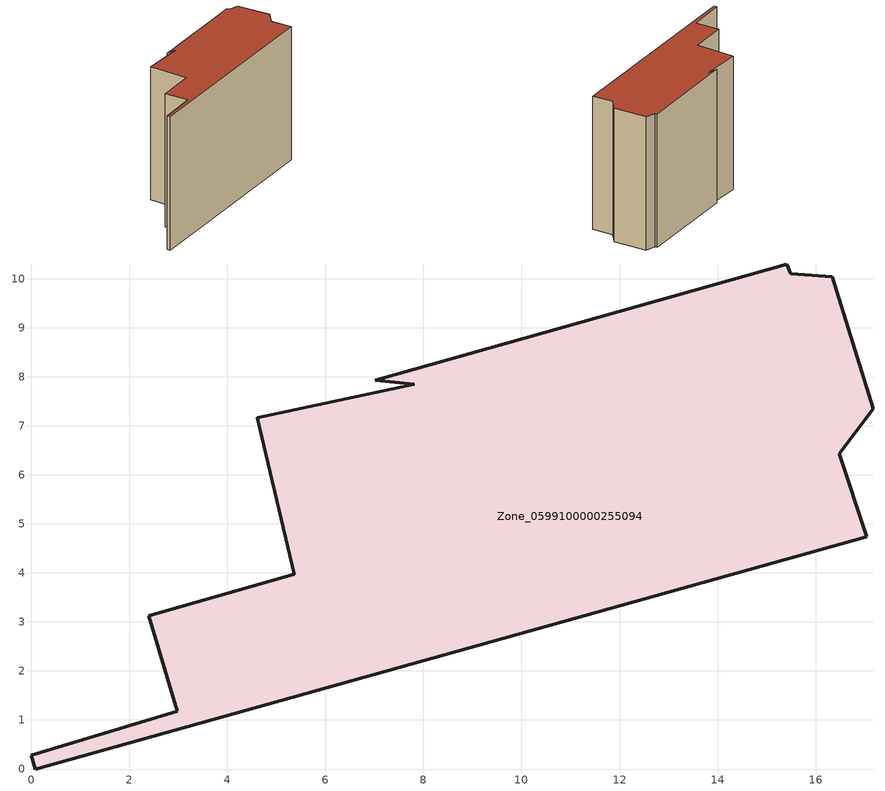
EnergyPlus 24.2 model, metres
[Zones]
Zone_0599100000255094
 floor ground (C_G): 7.82,7.84 7.02,7.93 15.41,10.3 15.5,10.1 16.34,10.04 17.18,7.35 16.49,6.43 17.04,4.73 0.09,0 0,0.28 2.98,1.18 2.4,3.12 5.37,3.97 4.61,7.17 z0
 wall outside (C_F): 17.18,7.35 16.34,10.04 15.5,10.1 15.41,10.3 7.02,7.93 7.82,7.84 4.61,7.17 5.37,3.97 2.4,3.12 2.98,1.18 0,0.28 0.09,0 17.04,4.73 16.49,6.43 17.18,7.35 z0:11.52
 roof outside (C_R): 7.02,7.93 7.82,7.84 4.61,7.17 5.37,3.97 2.4,3.12 2.98,1.18 0,0.28 0.09,0 17.04,4.73 16.49,6.43 17.18,7.35 16.34,10.04 15.5,10.1 15.41,10.3 z11.52
[BUILDING]
Pand.0599100000255094: North Axis=0; Terrain=City; Loads Convergence Tolerance Value=0.04; Temperature Convergence Tolerance Value=0.4; Solar Distribution=FullExterior; Maximum Number of Warmup Days=25; Minimum Number of Warmup Days=1
[Site:Location]
Rotterdam.The.Hague.AP_ZH_NLD Design_Conditions: Latitude=51.96; Longitude=4.45; Time Zone=1; Elevation=-4.5
[SITE:GROUNDTEMPERATURE:BUILDINGSURFACE]
18, 18, 18, 18, 18, 18, 18, 18, 18, 18, 18, 18
[MATERIAL] Thermal Absorptance=0.9; Solar Absorptance=0.7; Visible Absorptance=0.7
Name | Roughness | Thickness | Conductivity | Density | Specific Heat
G.TC.1946 | MediumSmooth | 0.15 | 1 | 540 | 1210
F.TC.1946 | Rough | 0.3 | 0.857143 | 1920 | 840
R.TC.1946 | MediumRough | 0.2 | 0.909091 | 1500 | 1000
[CONSTRUCTION]
C_G: G.TC.1946
C_F: F.TC.1946
C_R: R.TC.1946
[ZONE]
Zone_0599100000255094: Type=1; Multiplier=1; Ceiling Height=Autocalculate; Volume=Autocalculate; Floor Area=autocalculate; Part of Total Floor Area=Yes
[ZONEINFILTRATION:DESIGNFLOWRATE]
Infil_Zone_0599100000255094: Zone or ZoneList or Space or SpaceList=Zone_0599100000255094; Schedule=AlwaysOn; Design Flow Rate Calculation Method=Flow/Area; Flow Rate per Floor Area=0.003; Constant Term Coefficient=1; Temperature Term Coefficient=0; Velocity Term Coefficient=0; Velocity Squared Term Coefficient=0
[HVACTEMPLATE:ZONE:IDEALLOADSAIRSYSTEM]
Zone_0599100000255094: Maximum Heating Supply Air Temperature=50; Minimum Cooling Supply Air Temperature=13; Maximum Heating Supply Air Humidity Ratio=0.0156; Minimum Cooling Supply Air Humidity Ratio=0.0077; Heating Limit=NoLimit; Cooling Limit=NoLimit; Dehumidification Control Type=ConstantSensibleHeatRatio; Cooling Sensible Heat Ratio=0.7; Dehumidification Setpoint=60; Humidification Control Type=None; Humidification Setpoint=30; Outdoor Air Method=None; Outdoor Air Flow Rate per Person=0.00944; Outdoor Air Flow Rate per Zone Floor Area=0; Outdoor Air Flow Rate per Zone=0; Demand Controlled Ventilation Type=None; Outdoor Air Economizer Type=NoEconomizer; Heat Recovery Type=None; Sensible Heat Recovery Effectiveness=0.7; Latent Heat Recovery Effectiveness=0.65
[ZONECONTROL:THERMOSTAT]
ThermostatControl_Zone_0599100000255094: Zone or ZoneList=Zone_0599100000255094; Control Type Schedule=DualSetpointControlType; Control 1=Thermostat_Zone_0599100000255094; Temperature Difference Between Cutout And Setpoint=0
[THERMOSTATSETPOINT:DUALSETPOINT]
Thermostat_Zone_0599100000255094: Heating Setpoint Temperature Schedule=HeatingSetpoint_Zone_0599100000255094; Cooling Setpoint Temperature Schedule=CoolingSetpoint_Zone_0599100000255094
[SCHEDULE:COMPACT]
HeatingSetpoint_Zone_0599100000255094: Through: 12/31, For: AllDays, Until: 24:00, 21
CoolingSetpoint_Zone_0599100000255094: Through: 12/31, For: AllDays, Until: 24:00, 24
DualSetpointControlType: Through: 12/31, For: AllDays, Until: 24:00, 4
AlwaysOn: Through: 12/31, For: AllDays, Until: 24:00, 1
